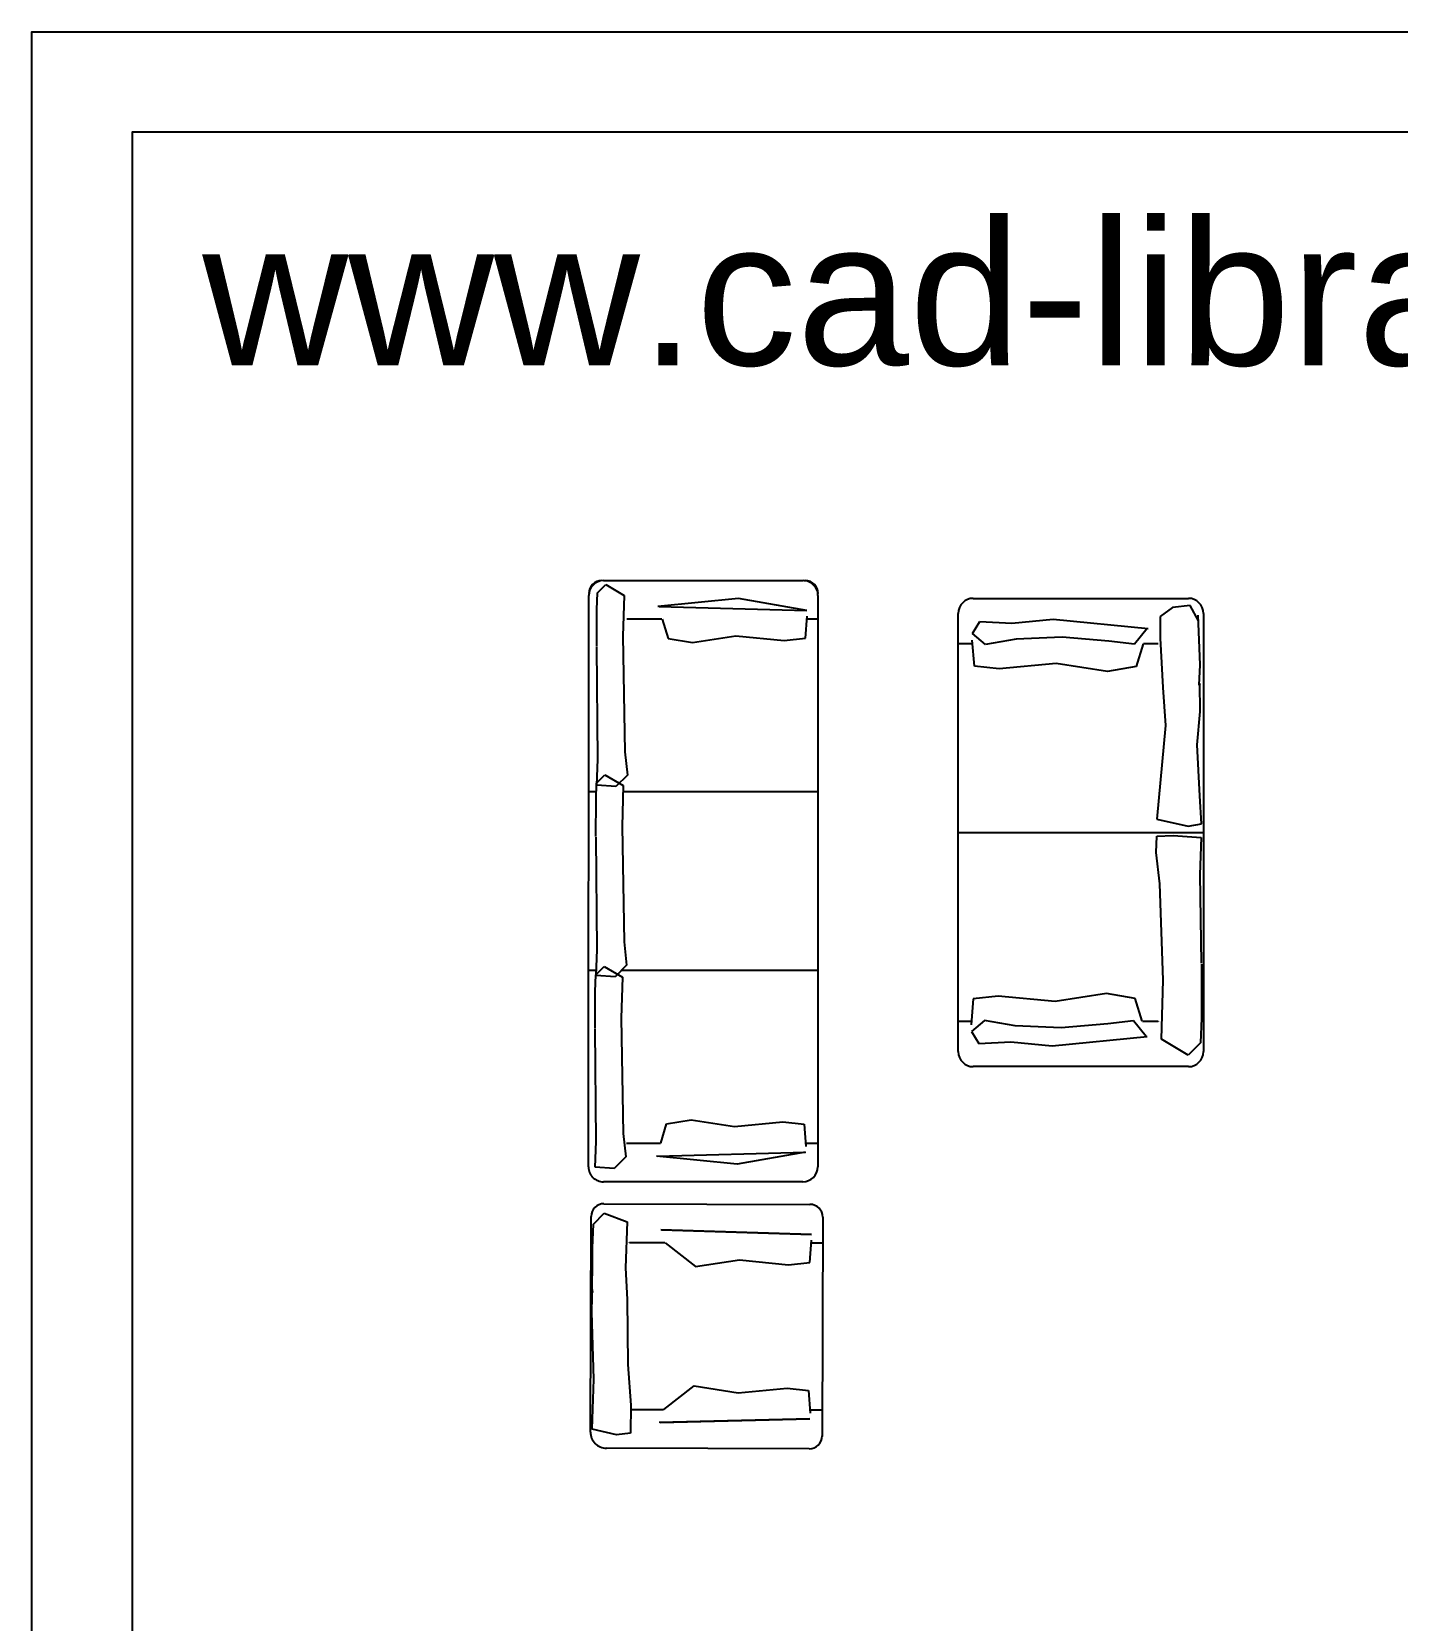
# Model space of a CAD drawing. Header units: inches. Extents: x 3.5 to 46, y 8.9 to 33.7.
# Drawn here: x 3.5 to 8.08, y 28.35 to 33.69 of the extents above; entities that cross this region are included whole.
import ezdxf

# ---------------------------------------------------------------- set-up
doc = ezdxf.new("R2010")
doc.units = ezdxf.units.IN
doc.header["$MEASUREMENT"] = 0
doc.layers.add('02', color=2, linetype='Continuous')
doc.layers.add('kadrbm', color=4, linetype='Continuous')
doc.styles.add('bmmm', font='swissel.ttf')

# ---------------------------------------------------------------- blocks, each defined once
blk = doc.blocks.new('kadrbm')
at = {"layer": 'kadrbm', "color": 4}
blk.add_lwpolyline([(0, 0), (0, 24.7972), (21, 24.7972), (21, 0), (0, 0)], close=True, dxfattribs=at)
blk.add_lwpolyline([(20.6631, 0.3257), (20.6631, 24.4603), (0.3369, 24.4603), (0.3369, 0.3257), (20.6631, 0.3257)], dxfattribs=at)
at = {"layer": 'kadrbm', "color": 211, "true_color": 0xf674fb, "style": 'bmmm'}
blk.add_text('www.cad-libraries.blogspot.com', height=0.485134, dxfattribs=at).set_placement((0.5726, 23.6772))

msp = doc.modelspace()

# ---------------------------------------------------------------- linework, layer by layer
at = {"layer": '02'}
for p, q in [((5.4169, 31.8429), (6.0864, 31.8429)), ((5.3661, 29.8745), (5.3669, 31.7929)), ((5.3941, 31.746), (5.3963, 31.8022)), ((5.3963, 31.8022), (5.4242, 31.8301)), ((5.4242, 31.8301), (5.4853, 31.7936)), ((5.4853, 31.7936), (5.4813, 31.6561)), ((6.1364, 31.7929), (6.1356, 29.8745)), ((5.3936, 31.6225), (5.3941, 31.746)), ((6.6577, 31.7835), (7.3795, 31.7835)), ((7.3258, 31.7529), (7.2853, 31.7222)), ((7.3861, 31.759), (7.3258, 31.7529)), ((7.4136, 31.7082), (7.3861, 31.759)), ((5.4957, 31.7147), (5.6124, 31.7147)), ((5.4957, 31.7137), (5.4957, 31.7147)), ((6.0999, 31.7147), (6.1369, 31.7147)), ((6.6073, 30.2614), (6.6073, 31.7331)), ((7.2853, 31.7222), (7.2844, 31.65)), ((7.4194, 31.5607), (7.4126, 31.7269)), ((7.4299, 31.7331), (7.4299, 30.2614)), ((5.4813, 31.6561), (5.4886, 31.2687)), ((6.6073, 31.6323), (6.6544, 31.6323)), ((7.229, 31.6323), (7.2787, 31.6323)), ((7.2844, 31.65), (7.2934, 31.4843)), ((5.3977, 31.2424), (5.3943, 31.6202)), ((7.4164, 31.4918), (7.4194, 31.5607)), ((7.2934, 31.4843), (7.3033, 31.3564)), ((7.4182, 31.4981), (7.4164, 31.4918)), ((7.4187, 31.4031), (7.4182, 31.4981)), ((7.4093, 31.2911), (7.4187, 31.4031)), ((7.3033, 31.3564), (7.274, 31.0417)), ((5.4886, 31.2687), (5.4967, 31.1902)), ((7.4176, 31.1201), (7.4093, 31.2911)), ((5.3943, 31.1564), (5.3977, 31.2424)), ((5.3914, 31.1071), (5.3935, 31.1633)), ((5.3935, 31.1633), (5.4215, 31.1912)), ((5.4584, 31.1517), (5.3943, 31.1564)), ((5.4215, 31.1912), (5.4825, 31.1547)), ((5.4967, 31.1902), (5.4584, 31.1517)), ((5.4825, 31.1547), (5.4786, 31.0173)), ((5.3924, 31.1337), (5.3665, 31.1337)), ((5.3908, 30.9837), (5.3914, 31.1071)), ((6.136, 31.1337), (5.4819, 31.1337)), ((7.424, 31.0265), (7.4176, 31.1201)), ((5.4786, 31.0173), (5.4859, 30.6299)), ((6.6073, 30.9972), (7.4299, 30.9972)), ((7.274, 31.0417), (7.3794, 31.0186)), ((7.3794, 31.0186), (7.424, 31.0265)), ((5.3949, 30.6035), (5.3915, 30.9813)), ((5.4859, 30.6299), (5.4939, 30.5513)), ((5.3915, 30.5175), (5.3949, 30.6035)), ((5.3922, 30.5337), (5.3665, 30.5337)), ((5.3885, 30.4635), (5.3907, 30.5196)), ((5.3907, 30.5196), (5.4186, 30.5476)), ((5.4557, 30.5128), (5.3915, 30.5175)), ((5.4186, 30.5476), (5.4797, 30.5111)), ((5.4939, 30.5513), (5.4557, 30.5128)), ((5.4797, 30.5111), (5.4757, 30.3736)), ((6.136, 30.5337), (5.4764, 30.5337)), ((5.388, 30.34), (5.3885, 30.4635)), ((7.1047, 30.4564), (6.9323, 30.4297)), ((7.2012, 30.4399), (7.1047, 30.4564)), ((6.6577, 30.4391), (6.6504, 30.3511)), ((6.7411, 30.4478), (6.6577, 30.4391)), ((6.9323, 30.4297), (6.7411, 30.4478)), ((7.2241, 30.3634), (7.2012, 30.4399)), ((5.4757, 30.3736), (5.483, 29.9862)), ((6.6509, 30.3622), (6.6073, 30.3622)), ((6.6952, 30.3655), (6.6515, 30.3286)), ((6.7986, 30.3478), (6.6952, 30.3655)), ((7.1096, 30.3547), (6.9524, 30.3418)), ((7.1955, 30.3651), (7.1096, 30.3547)), ((7.2381, 30.3126), (7.1955, 30.3651)), ((7.2787, 30.3622), (7.2257, 30.3622)), ((7.2787, 30.3633), (7.2787, 30.3622)), ((5.3921, 29.9599), (5.3887, 30.3376)), ((6.6515, 30.3286), (6.6766, 30.2883)), ((6.9524, 30.3418), (6.7986, 30.3478)), ((6.9225, 30.2811), (7.2416, 30.3126)), ((6.6766, 30.2883), (6.7838, 30.2948)), ((6.7838, 30.2948), (6.9225, 30.2811)), ((7.3795, 30.211), (6.6577, 30.211)), ((5.6284, 30.0185), (5.7103, 30.0326)), ((5.7103, 30.0326), (5.8565, 30.0099)), ((5.483, 29.9862), (5.4911, 29.9077)), ((5.609, 29.9537), (5.6284, 30.0185)), ((5.8565, 30.0099), (6.0187, 30.0253)), ((6.0187, 30.0253), (6.0895, 30.0179)), ((6.0895, 30.0179), (6.0956, 29.9433)), ((5.3887, 29.8739), (5.3921, 29.9599)), ((5.6078, 29.9528), (5.4939, 29.9528)), ((5.5971, 29.9106), (6.0946, 29.9242)), ((6.0946, 29.9242), (5.8648, 29.8839)), ((6.1352, 29.9528), (6.0952, 29.9528)), ((5.4528, 29.8692), (5.3887, 29.8739)), ((5.4911, 29.9077), (5.4528, 29.8692)), ((5.8648, 29.8839), (5.5941, 29.9106)), ((6.0856, 29.8245), (5.4161, 29.8245)), ((5.383, 29.6824), (5.4184, 29.7188)), ((5.4181, 29.7508), (6.1093, 29.7487)), ((5.4184, 29.7188), (5.4955, 29.6904)), ((5.3725, 28.9841), (5.3748, 29.7078)), ((5.38, 29.6032), (5.383, 29.6824)), ((5.4955, 29.6904), (5.49, 29.5355)), ((6.1142, 29.6479), (5.6085, 29.6631)), ((5.6115, 29.6631), (6.1142, 29.6479)), ((6.1523, 29.7053), (6.1501, 28.969)), ((5.3787, 29.4125), (5.38, 29.6032)), ((5.5041, 29.621), (5.622, 29.6206)), ((5.5041, 29.62), (5.5041, 29.621)), ((6.1147, 29.6191), (6.1521, 29.6189)), ((5.49, 29.5355), (5.4954, 29.4295)), ((5.3768, 29.3865), (5.3751, 29.4811)), ((5.3751, 29.4811), (5.3798, 29.4527)), ((5.4954, 29.4295), (5.4985, 29.2112)), ((5.3835, 29.1617), (5.3768, 29.3865)), ((5.4985, 29.2112), (5.5083, 29.074)), ((5.3787, 28.9939), (5.3835, 29.1617)), ((5.6186, 29.0598), (5.7212, 29.1392)), ((5.7212, 29.1392), (5.8689, 29.1159)), ((5.8689, 29.1159), (6.0329, 29.1309)), ((6.0329, 29.1309), (6.1043, 29.1233)), ((6.1043, 29.1233), (6.1103, 29.0478)), ((5.5083, 29.074), (5.5066, 28.9808)), ((5.6174, 29.0589), (5.5094, 29.0592)), ((6.1503, 29.0573), (6.11, 29.0574)), ((5.4597, 28.9742), (5.3787, 28.9939)), ((5.5066, 28.9808), (5.4597, 28.9742)), ((6.1067, 28.9278), (5.4263, 28.9299))]:
    msp.add_line(p, q, dxfattribs=at)
at = {"layer": '02', "extrusion": (0, 0, -1)}
for p, q in [((5.8695, 31.7834), (5.5988, 31.7567)), ((5.6018, 31.7567), (6.0994, 31.7432)), ((6.0994, 31.7432), (5.8695, 31.7834)), ((5.6137, 31.7136), (5.6331, 31.6488)), ((6.0942, 31.6494), (6.1003, 31.724)), ((6.655, 31.666), (6.6801, 31.7063)), ((6.6801, 31.7063), (6.7873, 31.6998)), ((6.7873, 31.6998), (6.926, 31.7134)), ((6.926, 31.7134), (7.2451, 31.6819)), ((5.6331, 31.6488), (5.715, 31.6348)), ((5.715, 31.6348), (5.8612, 31.6574)), ((5.8612, 31.6574), (6.0234, 31.642)), ((6.0234, 31.642), (6.0942, 31.6494)), ((6.6612, 31.5554), (6.6539, 31.6434)), ((6.6987, 31.6291), (6.655, 31.666)), ((6.8021, 31.6468), (6.6987, 31.6291)), ((6.9559, 31.6527), (6.8021, 31.6468)), ((7.1131, 31.6398), (6.9559, 31.6527)), ((7.199, 31.6295), (7.1131, 31.6398)), ((7.2416, 31.6819), (7.199, 31.6295)), ((7.2276, 31.6312), (7.2047, 31.5547)), ((6.7446, 31.5468), (6.6612, 31.5554)), ((6.9358, 31.5649), (6.7446, 31.5468)), ((7.1082, 31.5382), (6.9358, 31.5649)), ((7.2047, 31.5547), (7.1082, 31.5382)), ((7.2719, 30.9305), (7.2735, 30.9854)), ((7.2735, 30.9854), (7.3282, 30.9872)), ((7.3282, 30.9872), (7.4227, 30.9803)), ((7.4227, 30.9803), (7.4177, 30.8559)), ((7.2837, 30.8253), (7.2719, 30.9305)), ((7.4177, 30.8559), (7.4231, 30.559)), ((7.2949, 30.5011), (7.2837, 30.8253)), ((7.4242, 30.5555), (7.4234, 30.3735)), ((7.289, 30.3034), (7.2949, 30.5011)), ((7.4234, 30.3735), (7.4202, 30.2907)), ((7.379, 30.2496), (7.289, 30.3034)), ((7.4202, 30.2907), (7.379, 30.2496)), ((5.6233, 29.6196), (5.7254, 29.5395)), ((6.1087, 29.5531), (6.1151, 29.6285)), ((5.7254, 29.5395), (5.8733, 29.562)), ((5.8733, 29.562), (6.0372, 29.5459)), ((6.0372, 29.5459), (6.1087, 29.5531)), ((6.1093, 29.0285), (5.6035, 29.0164)), ((5.6065, 29.0164), (6.1093, 29.0285))]:
    msp.add_line(p, q, dxfattribs=at)
at = {"layer": '02'}
for centre, radius, start, end in [((5.4169, 31.7929), 0.05, 89.9992, 179.9766), ((5.4102, 31.8002), 0.0428, 89.9992, 179.9992), ((6.0864, 31.7929), 0.05, 359.9766, 89.9992), ((6.0942, 31.8002), 0.0428, 359.9992, 89.9992), ((6.6577, 31.7331), 0.0504, 90, 180), ((7.3795, 31.7331), 0.0504, 0, 90), ((6.6577, 30.2614), 0.0504, 180, 270), ((7.3795, 30.2614), 0.0504, 270, 0), ((5.4161, 29.8745), 0.05, 179.9766, 269.9992), ((6.0856, 29.8745), 0.05, 269.9992, 359.9766), ((5.418, 29.7076), 0.0432, 89.8226, 179.8226), ((6.1092, 29.7055), 0.0432, 359.8226, 89.8226), ((5.4265, 28.9839), 0.054, 179.8226, 269.8226), ((6.1069, 28.971), 0.0432, 269.8226, 359.8226)]:
    msp.add_arc(centre, radius, start, end, dxfattribs=at)

# ---------------------------------------------------------------- block references
at = {"layer": 'kadrbm'}
msp.add_blockref('kadrbm', (3.4975, 8.8888), dxfattribs=at)

doc.saveas('drawing.dxf')
